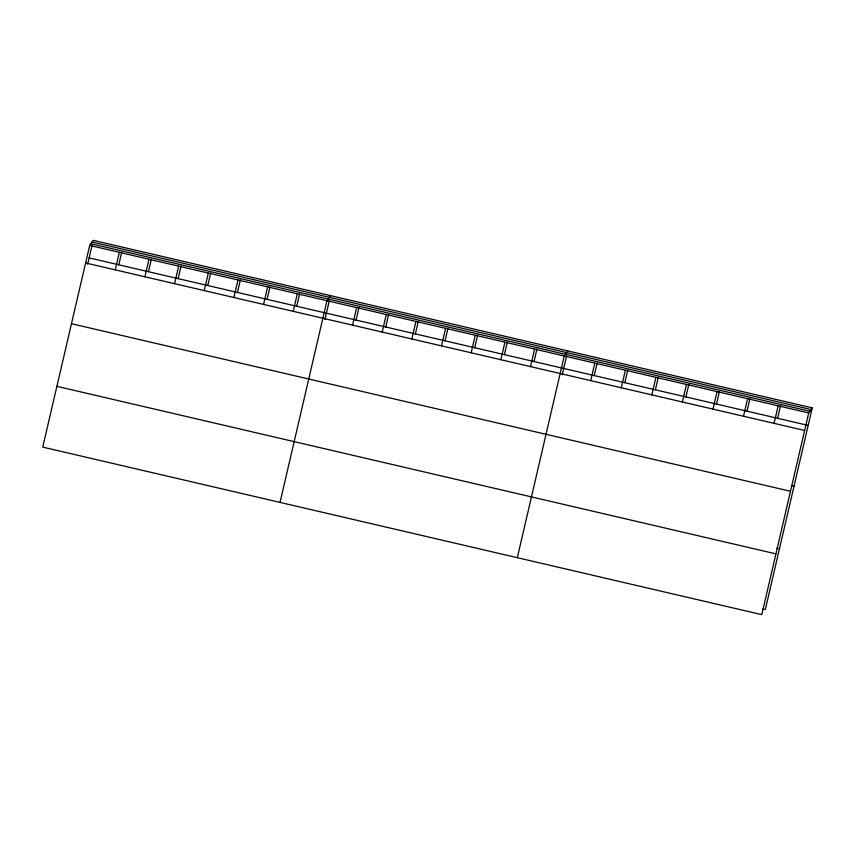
<?xml version="1.0" encoding="UTF-8"?>
<svg xmlns="http://www.w3.org/2000/svg" width="855" height="855" viewBox="0 0 855 855"><rect width="100%" height="100%" fill="white"/><g stroke="black" fill="none" stroke-linecap="round" stroke-linejoin="round"><path stroke-width="1.28" d="M89.69 245.417L42.75 447.122L761.784 614.649L808.712 412.944L812.25 407.878L93.216 240.351L89.69 245.417L808.712 412.944M87.67 264.216L92.051 245.364M115.265 269.859L119.347 252.321M118.802 264.793L121.72 252.268M144.923 276.774L149.005 259.236M148.46 271.708L151.378 259.183M174.591 283.678L178.663 266.151M178.118 278.623L181.036 266.097M204.249 290.593L208.331 273.055M207.776 285.527L210.693 273.002M233.907 297.508L237.989 279.97M237.444 292.442L240.351 279.916M263.564 304.412L267.647 286.885M267.102 299.346L270.02 286.82M293.222 311.327L297.305 293.789M296.76 306.261L299.678 293.735M280.034 502.398L326.963 300.704L330.5 295.638M324.943 319.503L329.335 300.65M352.549 325.146L356.631 307.608M356.075 320.08L358.993 307.554M382.206 332.061L386.289 314.522M385.744 326.995L388.651 314.469M411.864 338.965L415.947 321.437M415.402 333.899L418.319 321.384M441.522 345.88L445.605 328.341M445.06 340.814L447.977 328.288M471.191 352.794L475.262 335.256M474.717 347.729L477.635 335.203M500.848 359.699L504.931 342.16M504.375 354.633L507.293 342.107M530.506 366.613L534.589 349.075M534.044 361.547L536.951 349.022M517.307 557.684L564.247 355.99L567.784 350.924M562.227 374.789L566.619 355.937M590.73 380.646L594.802 363.108M594.257 375.58L597.175 363.054M621.286 387.764L625.368 370.226M624.813 382.698L627.73 370.172M651.841 394.882L655.924 377.344M655.379 389.816L658.286 377.29M682.397 402L686.48 384.461M685.934 396.934L688.852 384.408M712.963 409.118L717.046 391.59M716.49 404.062L719.408 391.537M743.519 416.246L747.601 398.708M747.056 411.18L749.963 398.654M774.074 423.364L778.157 405.826M777.612 418.298L780.53 405.772M812.25 407.878L765.311 609.583L762.767 608.995M92.051 242.018L811.085 409.556M90.854 243.739L809.888 411.276M89.144 257.889L808.167 425.416M85.607 262.955L804.641 430.482M791.484 485.597L794.028 486.196M71.467 323.724L790.49 491.262M776.906 548.215L779.45 548.814M56.89 386.342L775.923 553.869"/></g></svg>
